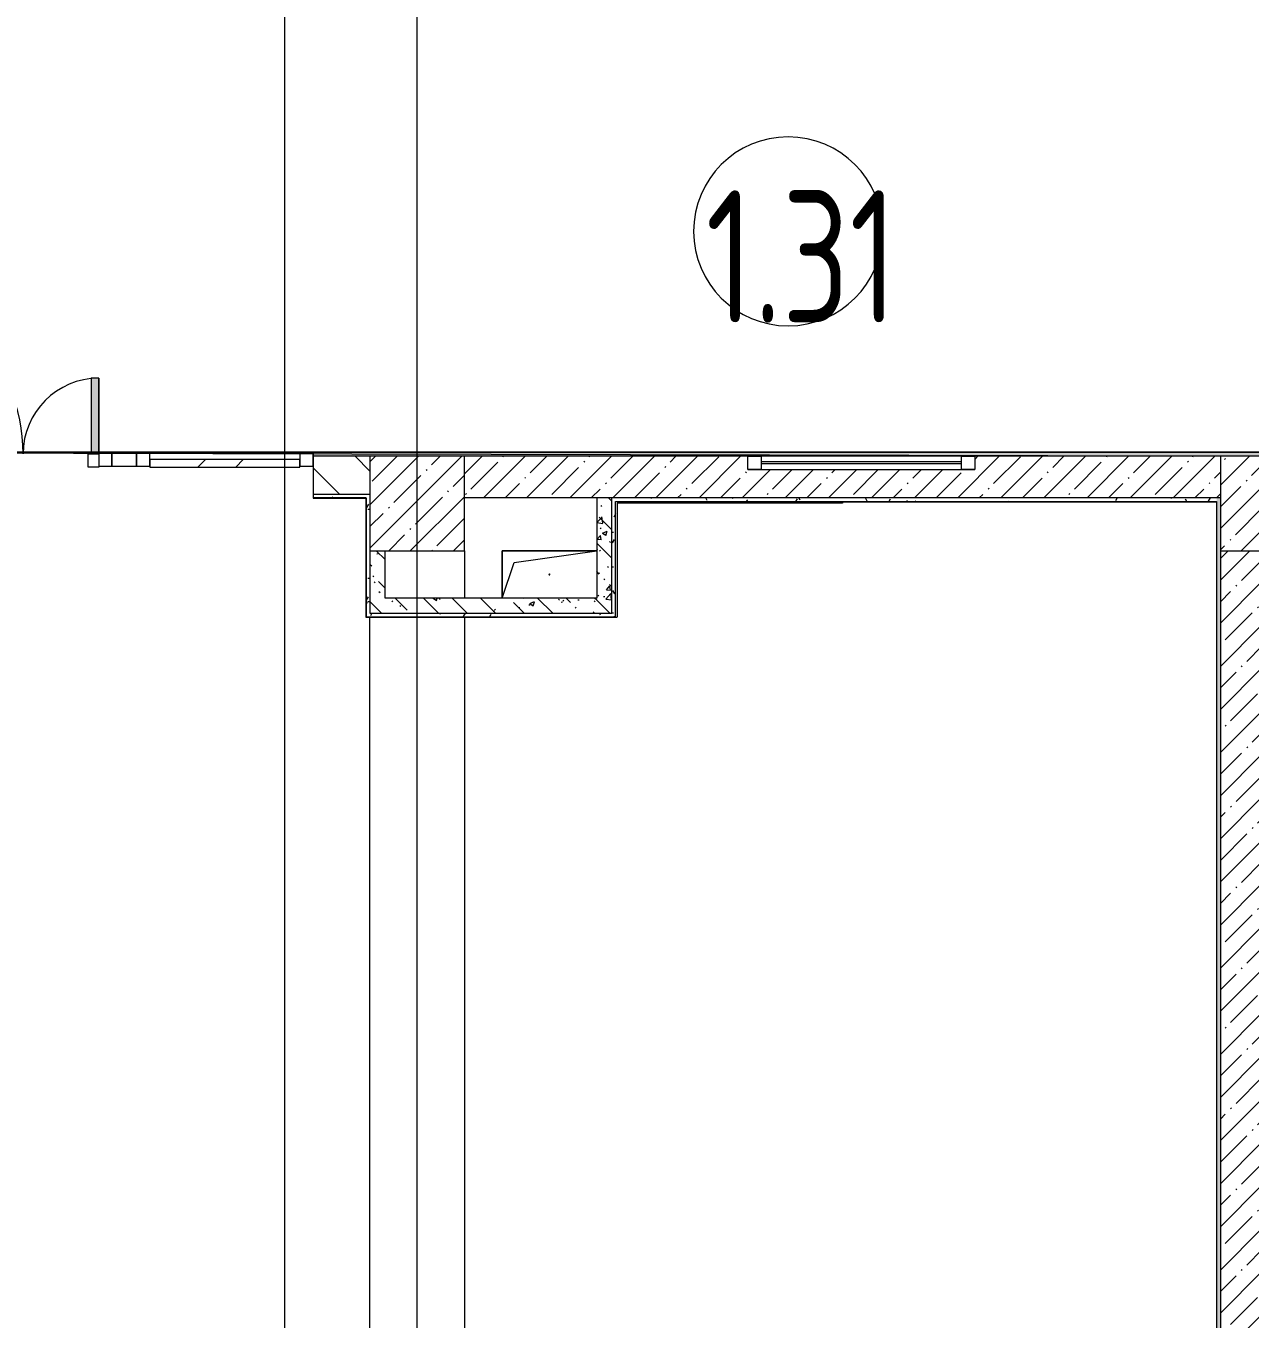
# Model space of a CAD drawing. Header units: millimetres. Extents: x -249154 to 415037, y -45458 to 354837.
# Drawn here: x 59154 to 65632, y 3199 to 10041 of the extents above; entities that cross this region are included whole.
import ezdxf

# ---------------------------------------------------------------- set-up
doc = ezdxf.new("R2010")
doc.units = ezdxf.units.MM
for name, color, linetype, lineweight in [('A-AREA-BNDY', 7, 'Continuous', 5), ('A-AREA-IDEN', 7, 'Continuous', 9), ('A-DETL-GENF', 7, 'Continuous', 9), ('A-FLOR', 7, 'Continuous', 9), ('A-GENM', 7, 'Continuous', 9), ('A-GLAZ', 7, 'Continuous', 9), ('A-GLAZ-1', 7, 'Continuous', 5), ('A-GLAZ-CURT', 7, 'Continuous', 9), ('A-GLAZ-CURT-1', 7, 'Continuous', 5), ('A-GLAZ-CURT-2', 7, 'Continuous', 20), ('A-GLAZ-CWMG', 7, 'Continuous', 9), ('A-GLAZ-CWMG-1', 7, 'Continuous', 20), ('A-WALL', 7, 'Continuous', 5), ('I-WALL', 7, 'Continuous', 5), ('S-COLS', 7, 'Continuous', 9), ('S-COLS-1', 7, 'Continuous', 5), ('Оси', 7, 'Continuous', 9)]:
    doc.layers.add(name, color=color, linetype=linetype, lineweight=lineweight)
for name, color, linetype, lineweight, true_color in [('A-DOOR-1', 7, 'Continuous', 5, 0xc0c0c0), ('A-WALL-1', 9, 'Continuous', 5, 0x808080), ('A-WALL-FNSH-1', 9, 'Continuous', 5, 0x808080)]:
    doc.layers.add(name, color=color, linetype=linetype, lineweight=lineweight, true_color=true_color)
doc.layers.add('A-FLOR-PATT-1', color=7, linetype='Continuous', lineweight=9, true_color=0xeef6ff, transparency=0.5)
doc.styles.add('СПДС', font='ГОСТ тип А.ttf', dxfattribs={"width": 0.9})
pattern_1 = [(45, (64.7, -136.06), (-114.04925, 114.04925), []), (45, (178.75, -136.06), (-114.04925, 114.04925), [201.612, -40.322, 6.706, -33.617])]
pattern_2 = [(135, (64.7, -136.06), (-150.8683, -150.8683), [213.36, -35.56, 7.112, -35.56]), (135, (64.7, 14.71), (-150.8683, -150.8683), []), (50, (64.7, -136.06), (255.0577, -22.3145), [26.67, -293.37]), (355, (64.7, -136.06), (-49.3404, 267.4791), [21.336, -234.696]), (100.451, (85.96, -137.92), (205.7195, 245.1636), [22.666, -249.326]), (46.184, (64.7, -64.94), (379.511, -58.86), [40.005, -440.055]), (96.636, (96.33, -69.85), (332.3634, 346.399), [33.999, -373.989]), (351.184, (64.7, -64.94), (332.3669, 346.3953), [32.004, -352.044]), (21, (100.26, -82.72), (212.2602, -143.1711), [26.67, -293.37]), (326, (100.26, -82.72), (86.5224, 257.8632), [21.336, -234.696]), (71.451, (117.95, -94.65), (298.784, 114.6901), [22.666, -249.326]), (37.5, (64.7, -136.06), (4.32385, 118.37751), [6.706, -225.146, 6.706, -231.546, -235.585]), (37.5, (64.7, -136.06), (4.32385, 118.37751), [-470.103, 6.706, -228.879]), (7.5, (64.7, -136.06), (93.54758, 140.2533), [6.706, -129.134, 6.706, -219.812, -89.789]), (7.5, (64.7, -136.06), (93.54758, 140.2533), [-362.356, 6.706, -83.083]), (327.5, (-14.6, -136.06), (189.82734, -8.02019), [6.706, -82.194, 6.706, -270.662, -368.046]), (327.5, (-14.6, -136.06), (189.82734, -8.02019), [-366.268, 6.706, -361.34]), (317.5, (-50.16, -136.06), (207.38114, 35.59764), [6.706, -108.864, 6.706, -177.495, -261.366]), (317.5, (-50.16, -136.06), (207.38114, 35.59764), [-299.771, 6.706, -254.66])]
pattern_3 = [(0, (64.7, -136.06), (243.84, 60.96), [20.117, -162.763, 20.117, -162.763, -975.36]), (0, (64.7, -136.06), (243.84, 60.96), [-365.76, 20.117, -345.643, 20.117, -162.763, -426.72]), (0, (64.7, -136.06), (243.84, 60.96), [-914.4, 20.117, -101.803, 20.117, -284.683]), (120, (156.14, -105.58), (-174.71291, 180.691634), [20.117, -162.763, 20.117, -162.763, -975.36]), (120, (156.14, -105.58), (-174.71291, 180.691634), [-365.76, 20.117, -345.643, 20.117, -162.763, -426.72]), (120, (156.14, -105.58), (-174.71291, 180.691634), [-914.4, 20.117, -101.803, 20.117, -284.683]), (240, (186.62, 16.34), (-69.12709, -241.651634), [20.117, -162.763, 20.117, -162.763, -975.36]), (240, (186.62, 16.34), (-69.12709, -241.651634), [-365.76, 20.117, -345.643, 20.117, -162.763, -426.72]), (240, (186.62, 16.34), (-69.12709, -241.651634), [-914.4, 20.117, -101.803, 20.117, -284.683])]

# ---------------------------------------------------------------- blocks, each defined once
blk = doc.blocks.new('BSC_Колонна _Прямоугольная - 500х500-V4-Объем проектирования 1 этажа')
at = {"layer": 'S-COLS-1'}
h = blk.add_hatch(dxfattribs=at)
h.set_pattern_fill('FP_8', color=256, style=0, pattern_type=2)
h.set_pattern_definition([(45, (-61160, -7650), (-114.04925, 114.04925), []), (45, (-61045.95, -7650), (-114.04925, 114.04925), [201.613, -40.323, 6.706, -33.617])])
h.paths.add_polyline_path([(-250, -250), (250, -250), (250, 250), (-250, 250), (-250, -237.4)])
for p, q in [((250, 250), (-250, 250)), ((-250, 250), (-250, -250)), ((250, -250), (250, 250)), ((-250, -250), (250, -250))]:
    blk.add_line(p, q, dxfattribs=at)
blk = doc.blocks.new('BSC_Колонна _Прямоугольная - 500х500-V15-Объем проектирования 1 этажа')
at = {"layer": 'S-COLS-1'}
h = blk.add_hatch(dxfattribs=at)
h.set_pattern_fill('FP_19', color=256, style=0, pattern_type=2)
h.set_pattern_definition([(45, (-65660, -7650), (-114.04925, 114.04925), []), (45, (-65545.95, -7650), (-114.04925, 114.04925), [201.613, -40.323, 6.706, -33.617])])
h.paths.add_polyline_path([(35.2, -250), (250, -250), (250, 22), (220, 22), (220, 30), (250, 30), (250, 250), (-250, 250), (-250, -250), (-10, -250)])
for p, q in [((220, 250), (-250, 250)), ((-250, 250), (-250, -250)), ((250, -250), (250, 22)), ((-250, -250), (250, -250))]:
    blk.add_line(p, q, dxfattribs=at)
blk = doc.blocks.new('GM_Отверстие прямоугольное _в плите_ - Отверстие-V173-Объем проектирования 1 этажа')
at = {"layer": 'A-GENM'}
for p, q in [((-250, -125), (-250, 125)), ((-250, 125), (250, 125)), ((250, 125), (-250, 125)), ((-250, 125), (-250, -125)), ((-187.5, 62.5), (250, 125)), ((-250, -125), (-187.5, 62.5))]:
    blk.add_line(p, q, dxfattribs=at)
for start, end in [(360, 180), (180, 360)]:
    blk.add_arc((0, 0), 2.5, start, end, dxfattribs=at)
blk = doc.blocks.new('Прямоугольный импост - 50 x 70 мм-31700031-Объем проектирования 1 этажа')
at = {"layer": 'A-GLAZ-CWMG-1'}
for p, q in [((-70, 35), (0, 35)), ((-70, -35), (-70, 35)), ((0, 35), (0, -35)), ((0, -35), (-70, -35))]:
    blk.add_line(p, q, dxfattribs=at)
blk = doc.blocks.new('Дверь_Витражная_остекление_ - ДВН_ДАО_Главный вход_1200 в свету-31742133-Объем проектирования 1 этажа')
at = {"layer": 'A-DETL-GENF'}
for p, q in [((-607.5, 925), (-647.5, 925)), ((-647.5, 925), (-647.5, 35)), ((-607.5, 30), (-607.5, 925)), ((647.5, 430), (607.5, 430)), ((607.5, 430), (607.5, 30)), ((647.5, 35), (647.5, 430)), ((-647.5, 30), (-607.5, 30)), ((-592.5, 30), (-647.5, 30)), ((-592.5, -40), (-592.5, 30)), ((592.5, -40), (592.5, 30)), ((592.5, 30), (647.5, 30)), ((607.5, 30), (647.5, 30)), ((-647.5, -35), (-647.5, -40)), ((-647.5, -40), (-592.5, -40)), ((647.5, -40), (592.5, -40)), ((647.5, -35), (647.5, -40))]:
    blk.add_line(p, q, dxfattribs=at)
at = {"layer": 'A-DOOR-1'}
for p, q in [((-647.5, 925), (-647.5, 35)), ((647.5, 430), (647.5, 35))]:
    blk.add_line(p, q, dxfattribs=at)
for centre, radius, start, end in [((-647.5, 30), 895, 360, 90), ((647.5, 30), 400, 90, 180)]:
    blk.add_arc(centre, radius, start, end, dxfattribs=at)
blk = doc.blocks.new('Системная панель - Стемалит - 40мм-31720939-Объем проектирования 1 этажа')
at = {"layer": 'A-GLAZ-CURT-2'}
for p, q in [((65, 35), (-65, 35)), ((-65, 35), (-65, -35)), ((65, -35), (65, 35)), ((-65, -35), (65, -35))]:
    blk.add_line(p, q, dxfattribs=at)
blk = doc.blocks.new('Прямоугольный импост - 50 x 70 мм-31687886-Объем проектирования 1 этажа')
at = {"layer": 'A-GLAZ-CWMG-1'}
for p, q in [((-35, 35), (35, 35)), ((-35, -35), (-35, 35)), ((35, 35), (35, -35)), ((35, -35), (-35, -35))]:
    blk.add_line(p, q, dxfattribs=at)
blk = doc.blocks.new('Системная панель - Стекло - 40мм-V269-Объем проектирования 1 этажа')
at = {"layer": 'A-GLAZ-CURT-1'}
h = blk.add_hatch(dxfattribs=at)
h.set_pattern_fill('FP_194', color=256, style=0, pattern_type=2)
h.set_pattern_definition([(45, (-60342.5, -7683), (-565.685, 565.685), [400, -1200]), (45, (-60742.5, -7883), (-565.685, 565.685), [1200, -400]), (45, (-59942.5, -8083), (-565.685, 565.685), [400, -1200])])
h.paths.add_polyline_path([(397.5, -40), (397.5, 0), (-397.5, 0), (-397.5, -40)])
at = {"layer": 'A-GLAZ-CURT-2'}
for p, q in [((397.5, 0), (-397.5, 0)), ((-397.5, 0), (-397.5, -40)), ((397.5, -40), (397.5, 0)), ((-397.5, -40), (397.5, -40))]:
    blk.add_line(p, q, dxfattribs=at)
blk = doc.blocks.new('Прямоугольный импост - 50 x 70 мм-31702100-Объем проектирования 1 этажа')
at = {"layer": 'A-GLAZ-CWMG-1'}
for p, q in [((-35, 35), (35, 35)), ((-35, -35), (-35, 35)), ((35, 35), (35, -35)), ((35, -35), (-35, -35))]:
    blk.add_line(p, q, dxfattribs=at)
blk = doc.blocks.new('Прямоугольный импост - 50 x 70 мм-31720914-Объем проектирования 1 этажа')
at = {"layer": 'A-GLAZ-CWMG'}
blk.add_line((24940, 7918), (24145, 7918), dxfattribs=at)
blk = doc.blocks.new('120_Окно_СКБ_1Ст - 120_Окно_СКБ_1Ст 400х1200 EI30-24228621-Объем проектирования 1 этажа')
at = {"layer": 'A-GLAZ'}
for p, q in [((-600, 40), (-600, 110)), ((-600, 110), (-530, 110)), ((-530, 110), (-530, 40)), ((530, 40), (530, 110)), ((530, 110), (600, 110)), ((600, 110), (600, 40)), ((-530, 40), (-600, 40)), ((600, 40), (530, 40))]:
    blk.add_line(p, q, dxfattribs=at)
at = {"layer": 'A-GLAZ-1'}
for p, q in [((600, 110), (-600, 110)), ((530, 80), (-530, 80)), ((530, 70), (-530, 70)), ((-600, 40), (600, 40))]:
    blk.add_line(p, q, dxfattribs=at)
blk = doc.blocks.new('Марка_Помещения - Номер-25198446-Объем проектирования 1 этажа')
at = {"layer": 'A-AREA-IDEN'}
for start, end in [(360, 180), (180, 360)]:
    blk.add_arc((0, 0), 2.5, start, end, dxfattribs=at)

msp = doc.modelspace()

# ---------------------------------------------------------------- hatches: boundary and pattern name
at = {"layer": 'A-FLOR-PATT-1'}
h = msp.add_hatch(color=256, dxfattribs=at)
h.paths.add_polyline_path([(58284.7, 7783.9), (58284.7, 8671.9), (58244.7, 8671.9), (58244.7, 7783.9)])
h.paths.add_polyline_path([(59499.7, 7783.9), (59539.7, 7783.9), (59539.7, 8176.9), (59499.7, 8176.9), (59499.7, 7787.5)])
h.paths.add_polyline_path([(40739.7, 7783.9), (40739.7, 8124.6), (40729.7, 8122.5), (40729.7, 7783.9)])
h.paths.add_polyline_path([(39484.7, 7783.9), (39484.7, 8663.9), (39514.7, 8663.9), (39514.7, 8671.9), (39474.7, 8671.9), (39474.7, 7783.9)])
h.paths.add_polyline_path([(38584.7, 7883.9), (38601.7, 7883.9), (38601.7, 7928.9), (38584.7, 7928.9)])
h.paths.add_polyline_path([(40729.7, 8172.8), (40769.7, 8176.9), (40729.7, 8176.9)])
h.paths.add_polyline_path([(49599.7, 8173.6), (49639.7, 8176.9), (49599.7, 8176.9)])
h.paths.add_polyline_path([(48384.7, 8661.7), (48384.7, 8671.9), (48344.7, 8671.9), (48344.7, 8663.9)])
h.paths.add_polyline_path([(75031.2, 9293.9), (75524.7, 9293.9), (75524.7, 9338.9), (74654.7, 9338.9), (74654.7, 9293.9), (74665, 9293.9)])
h.paths.add_polyline_path([(38584.7, 9873.9), (38600.9, 9873.9), (38600.9, 9918.9), (38584.7, 9918.9)])
h.paths.add_polyline_path([(75380.8, 10608.9), (75524.7, 10608.9), (75524.7, 10653.9), (75164.7, 10653.9), (75164.7, 10608.9)])
h = msp.add_hatch(color=256, dxfattribs=at)
h.paths.add_polyline_path([(59499.7, 7776.9), (59539.7, 7776.9), (59539.7, 7783.9), (59499.7, 7781.9)])
h.paths.add_polyline_path([(58244.7, 7776.9), (58284.7, 7776.9), (58284.7, 7783.9), (58244.7, 7781.9), (58244.7, 7777.2)])
h.paths.add_polyline_path([(49599.7, 7776.9), (49639.7, 7776.9), (49639.7, 7783.9), (49599.7, 7781.9)])
h.paths.add_polyline_path([(48384.7, 7776.9), (48384.7, 7783.9), (48344.7, 7781.9), (48344.7, 7776.9)])
at = {"layer": 'I-WALL'}
h = msp.add_hatch(dxfattribs=at)
h.set_pattern_fill('FP_191', color=256, style=0, pattern_type=2)
h.set_pattern_definition(pattern_3)
h.paths.add_polyline_path([(75027.2, 7763.9), (75524.7, 7763.9), (75523.7, 7783.9), (73794.7, 7783.9), (73794.7, 7771.9), (73824.7, 7771.9), (73824.7, 7763.9), (74012.2, 7763.9)])
h.paths.add_polyline_path([(72189.1, 7763.9), (72314.7, 7763.9), (72314.7, 7771.9), (72344.7, 7771.9), (72344.7, 7783.9), (71724.7, 7783.9), (71724.7, 7771.9), (71754.7, 7771.9), (71754.7, 7763.9), (72144.7, 7763.9)])
h.paths.add_polyline_path([(70384.7, 7763.9), (70744.7, 7763.9), (70744.7, 7771.9), (70774.7, 7771.9), (70774.7, 7783.9), (69424.7, 7783.9), (69424.7, 7771.9), (69454.7, 7771.9), (69454.7, 7763.9), (70084.7, 7763.9)])
h.paths.add_polyline_path([(67899.7, 7763.9), (68294.7, 7763.9), (68294.7, 7771.9), (68324.7, 7771.9), (68324.7, 7783.9), (66924.7, 7783.9), (66924.7, 7771.9), (66954.7, 7771.9), (66954.7, 7763.9), (67823, 7763.9)])
h.paths.add_polyline_path([(60674.7, 7763.9), (65944.7, 7763.9), (65944.7, 7771.9), (65974.7, 7771.9), (65974.7, 7783.9), (60674.7, 7783.9)])
h.paths.add_polyline_path([(57507.7, 7763.9), (58174.7, 7763.9), (58174.7, 7783.9), (50774.7, 7783.9), (50774.7, 7763.9), (57244.7, 7763.9)])
h.paths.add_polyline_path([(47974.7, 7763.9), (48274.7, 7763.9), (48274.7, 7783.9), (41904.7, 7783.9), (41904.7, 7763.9), (47474.7, 7763.9)])
h.paths.add_polyline_path([(39104.7, 7763.9), (39404.7, 7763.9), (39404.7, 7783.9), (38825.7, 7783.9), (38824.7, 7763.9), (38940.1, 7763.9)])
h = msp.add_hatch(dxfattribs=at)
h.set_pattern_fill('FP_23', color=256, style=0, pattern_type=2)
h.set_pattern_definition([(135, (64.7, -136.06), (-141.42136, -141.42136), [])])
h.paths.add_polyline_path([(60954.7, 7563.9), (60974.7, 7563.9), (60974.7, 7763.9), (60674.7, 7763.9), (60674.7, 7563.9)])
h.paths.add_polyline_path([(57244.7, 7563.9), (58174.7, 7563.9), (58174.7, 7763.9), (56974.7, 7763.9), (56974.7, 7563.9), (57048.3, 7563.9)])
h = msp.add_hatch(dxfattribs=at)
h.set_pattern_fill('FP_1', color=256, style=0, pattern_type=2)
h.set_pattern_definition(pattern_1)
h.paths.add_polyline_path([(64398.5, 7543.9), (65474.7, 7543.9), (65474.7, 7763.9), (64174.7, 7763.9), (64174.7, 7693.9), (62974.7, 7693.9), (62974.7, 7763.9), (61474.7, 7763.9), (61474.7, 7543.9), (64305.8, 7543.9)])
h = msp.add_hatch(dxfattribs=at)
h.set_pattern_fill('FP_191', color=256, style=0, pattern_type=2)
h.set_pattern_definition(pattern_3)
h.paths.add_polyline_path([(60974.7, 7563.9), (60674.7, 7563.9), (60674.7, 7543.9), (60954.7, 7544.9)])
h.paths.add_polyline_path([(60954.7, 7543.9), (60974.7, 7543.9), (60974.7, 7563.9)])
h.paths.add_polyline_path([(57046.6, 7543.9), (58174.7, 7543.9), (58174.7, 7563.9), (56994.7, 7563.9), (56995.7, 7543.9)])
h = msp.add_hatch(dxfattribs=at)
h.set_pattern_fill('FP_191', color=256, style=0, pattern_type=2)
h.set_pattern_definition(pattern_3)
h.paths.add_polyline_path([(60954.7, 6933.9), (60974.7, 6933.9), (60974.7, 7543.9), (60954.7, 7543.9), (60954.7, 6934.3)])
h = msp.add_hatch(dxfattribs=at)
h.set_pattern_fill('FP_41', color=256, style=0, pattern_type=2)
h.set_pattern_definition(pattern_2)
h.paths.add_polyline_path([(62254.7, 6933.9), (62254.7, 7543.9), (62174.7, 7543.9), (62174.7, 6933.9)])
h = msp.add_hatch(dxfattribs=at)
h.set_pattern_fill('FP_191', color=256, style=0, pattern_type=2)
h.set_pattern_definition(pattern_3)
h.paths.add_polyline_path([(64515.7, 7523.9), (65453.7, 7523.9), (65454.6, 7543.9), (62254.7, 7543.9), (62254.7, 7523.9), (64417.4, 7523.9)])
h = msp.add_hatch(dxfattribs=at)
h.set_pattern_fill('FP_191', color=256, style=0, pattern_type=2)
h.set_pattern_definition(pattern_3)
h.paths.add_polyline_path([(65474.7, 3.9), (65474.7, 7543.9), (65454.7, 7543.9), (65454.7, 4.9)])
h = msp.add_hatch(dxfattribs=at)
h.set_pattern_fill('FP_191', color=256, style=0, pattern_type=2)
h.set_pattern_definition(pattern_3)
h.paths.add_polyline_path([(62254.7, 6913.9), (62274.7, 6913.9), (62274.7, 7522.9), (62254.7, 7522.9), (62254.7, 6933.9)])
h = msp.add_hatch(dxfattribs=at)
h.set_pattern_fill('FP_41', color=256, style=0, pattern_type=2)
h.set_pattern_definition(pattern_2)
h.paths.add_polyline_path([(60974.7, 6933.9), (61054.7, 6933.9), (61054.7, 7263.9), (60974.7, 7263.9)])
h = msp.add_hatch(dxfattribs=at)
h.set_pattern_fill('FP_1', color=256, style=0, pattern_type=2)
h.set_pattern_definition(pattern_1)
h.paths.add_polyline_path([(65694.7, 263.9), (65694.7, 7263.9), (65474.7, 7263.9), (65474.7, 263.9)])
h = msp.add_hatch(dxfattribs=at)
h.set_pattern_fill('FP_41', color=256, style=0, pattern_type=2)
h.set_pattern_definition(pattern_2)
h.paths.add_polyline_path([(61694.7, 6933.9), (62174.7, 6933.9), (62174.7, 7013.9), (61054.7, 7013.9), (61054.7, 6933.9), (61674.7, 6933.9)])
h = msp.add_hatch(dxfattribs=at)
h.set_pattern_fill('FP_191', color=256, style=0, pattern_type=2)
h.set_pattern_definition(pattern_3)
h.paths.add_polyline_path([(61694.7, 6913.9), (62254.7, 6913.9), (62254.7, 6933.9), (60954.7, 6933.9), (60954.7, 6913.9), (61674.7, 6913.9)])

# ---------------------------------------------------------------- linework, layer by layer
msp.add_lwpolyline([(58174.7, 7785.2), (59574.7, 7781.9)])
at = {"layer": 'A-AREA-BNDY', "flags": 128}
msp.add_lwpolyline([(38780.5, 7829.5), (65299.4, 7767.2), (65929.4, 7765.7)], dxfattribs=at)
at = {"layer": 'A-FLOR'}
for p, q in [((66834.7, 7783.9), (38825.7, 7783.9)), ((60674.7, 7711.9), (60674.7, 7543.9)), ((60954.7, 7543.9), (60954.7, 6913.9)), ((63475.7, 7523.9), (65453.7, 7523.9)), ((65454.7, 7523.9), (65454.7, 4.9)), ((61054.7, 7263.9), (61474.7, 7263.9)), ((61474.7, 7263.9), (61474.7, 7013.9)), ((60954.7, 6913.9), (62274.7, 6913.9)), ((60974.7, 363.9), (60974.7, 6913.9)), ((61474.7, 6913.9), (61474.7, 363.9))]:
    msp.add_line(p, q, dxfattribs=at)
at = {"layer": 'A-WALL'}
for p, q in [((65344.7, 7783.9), (65344.7, 7784.9)), ((60953.7, 7542.9), (60953.7, 7543.9)), ((65453.7, 7523.9), (65454.7, 7523.9)), ((65453.7, 7522.9), (65453.7, 7523.9))]:
    msp.add_line(p, q, dxfattribs=at)
at = {"layer": 'A-WALL-1'}
for p, q in [((60674.7, 7783.9), (60674.7, 7711.9)), ((60974.7, 7763.9), (60674.7, 7763.9)), ((62974.7, 7763.9), (61474.7, 7763.9)), ((65474.7, 7763.9), (64174.7, 7763.9)), ((60674.7, 7563.9), (60974.7, 7563.9)), ((60953.7, 7543.9), (60954.7, 7543.9)), ((65474.7, 7543.9), (61474.7, 7543.9)), ((62174.7, 7543.9), (62174.7, 7013.9)), ((62254.7, 6933.9), (62254.7, 7543.9)), ((60974.7, 7263.9), (60974.7, 6933.9)), ((61054.7, 7013.9), (61054.7, 7263.9)), ((65474.7, 7263.9), (65474.7, 263.9)), ((62174.7, 7013.9), (61054.7, 7013.9)), ((60974.7, 6933.9), (62254.7, 6933.9))]:
    msp.add_line(p, q, dxfattribs=at)
at = {"layer": 'A-WALL-FNSH-1'}
for p, q in [((65974.7, 7784.9), (38825.7, 7784.9)), ((60953.7, 7543.9), (60674.7, 7543.9)), ((60674.7, 7543.9), (60674.7, 7542.9)), ((60674.7, 7542.9), (60953.7, 7542.9)), ((60953.7, 7542.9), (60953.7, 6912.9)), ((63475.7, 7522.9), (65453.7, 7522.9)), ((65453.7, 7522.9), (65453.7, 4.9)), ((60953.7, 6912.9), (62282.7, 6912.9)), ((62282.7, 6912.9), (62282.7, 6913.9))]:
    msp.add_line(p, q, dxfattribs=at)
at = {"layer": 'I-WALL'}
for p, q in [((62274.7, 6913.9), (62274.7, 7523.9)), ((62274.7, 7523.9), (63475.7, 7523.9)), ((62282.7, 7515.9), (62282.7, 6913.9)), ((63475.7, 7515.9), (62282.7, 7515.9)), ((63475.7, 7523.9), (63475.7, 7515.9))]:
    msp.add_line(p, q, dxfattribs=at)
at = {"layer": 'Оси'}
for points in [[(60524.7, -2042.3), (60524.7, 2957.7), (60524.7, 22262), (60524.7, 27262)], [(62048.9, -2042.3), (62048.9, -1322.8), (61224.7, -759.5), (61224.7, 4240.5), (61224.7, 22262), (61224.7, 27262)]]:
    msp.add_lwpolyline(points, dxfattribs=at)

# ---------------------------------------------------------------- block references
at = {"layer": 'A-AREA-IDEN', "xscale": 199.9999999999999, "yscale": 199.9999999999999, "zscale": 199.9999999999999}
msp.add_blockref('Марка_Помещения - Номер-25198446-Объем проектирования 1 этажа', (63187.6, 8953.8), dxfattribs=at)
at = {"layer": 'A-DOOR-1'}
msp.add_blockref('Дверь_Витражная_остекление_ - ДВН_ДАО_Главный вход_1200 в свету-31742133-Объем проектирования 1 этажа', (58892.2, 7746.9), dxfattribs=at)
at = {"layer": 'A-GENM'}
msp.add_blockref('GM_Отверстие прямоугольное _в плите_ - Отверстие-V173-Объем проектирования 1 этажа', (61924.7, 7138.9), dxfattribs=at)
at = {"layer": 'A-GLAZ', "color": 3}
msp.add_blockref('120_Окно_СКБ_1Ст - 120_Окно_СКБ_1Ст 400х1200 EI30-24228621-Объем проектирования 1 этажа', (63574.7, 7653.9), dxfattribs=at)
at = {"layer": 'A-GLAZ-CURT'}
for name, p in [('Системная панель - Стемалит - 40мм-31720939-Объем проектирования 1 этажа', (59674.7, 7746.9)), ('Системная панель - Стекло - 40мм-V269-Объем проектирования 1 этажа', (60207.2, 7746.9))]:
    msp.add_blockref(name, p, dxfattribs=at)
at = {"layer": 'A-GLAZ-CWMG', "extrusion": (0, 0, -1), "rotation": 180}
for name, p in [('Прямоугольный импост - 50 x 70 мм-31687886-Объем проектирования 1 этажа', (-59574.7, 7746.9)), ('Прямоугольный импост - 50 x 70 мм-31702100-Объем проектирования 1 этажа', (-59774.7, 7746.9)), ('Прямоугольный импост - 50 x 70 мм-31700031-Объем проектирования 1 этажа', (-60674.7, 7746.9))]:
    msp.add_blockref(name, p, dxfattribs=at)
at = {"layer": 'A-GLAZ-CWMG'}
msp.add_blockref('Прямоугольный импост - 50 x 70 мм-31720914-Объем проектирования 1 этажа', (35664.7, -136.1), dxfattribs=at)
at = {"layer": 'S-COLS'}
for name, p in [('BSC_Колонна _Прямоугольная - 500х500-V4-Объем проектирования 1 этажа', (61224.7, 7513.9)), ('BSC_Колонна _Прямоугольная - 500х500-V15-Объем проектирования 1 этажа', (65724.7, 7513.9))]:
    msp.add_blockref(name, p, dxfattribs=at)

# ---------------------------------------------------------------- texts
at = {"layer": 'A-AREA-IDEN', "insert": (62751.5, 9170.9), "char_height": 700, "width": 1096.708, "attachment_point": 1, "style": 'СПДС'}
msp.add_mtext('1.31', dxfattribs=at)

doc.saveas('drawing.dxf')
